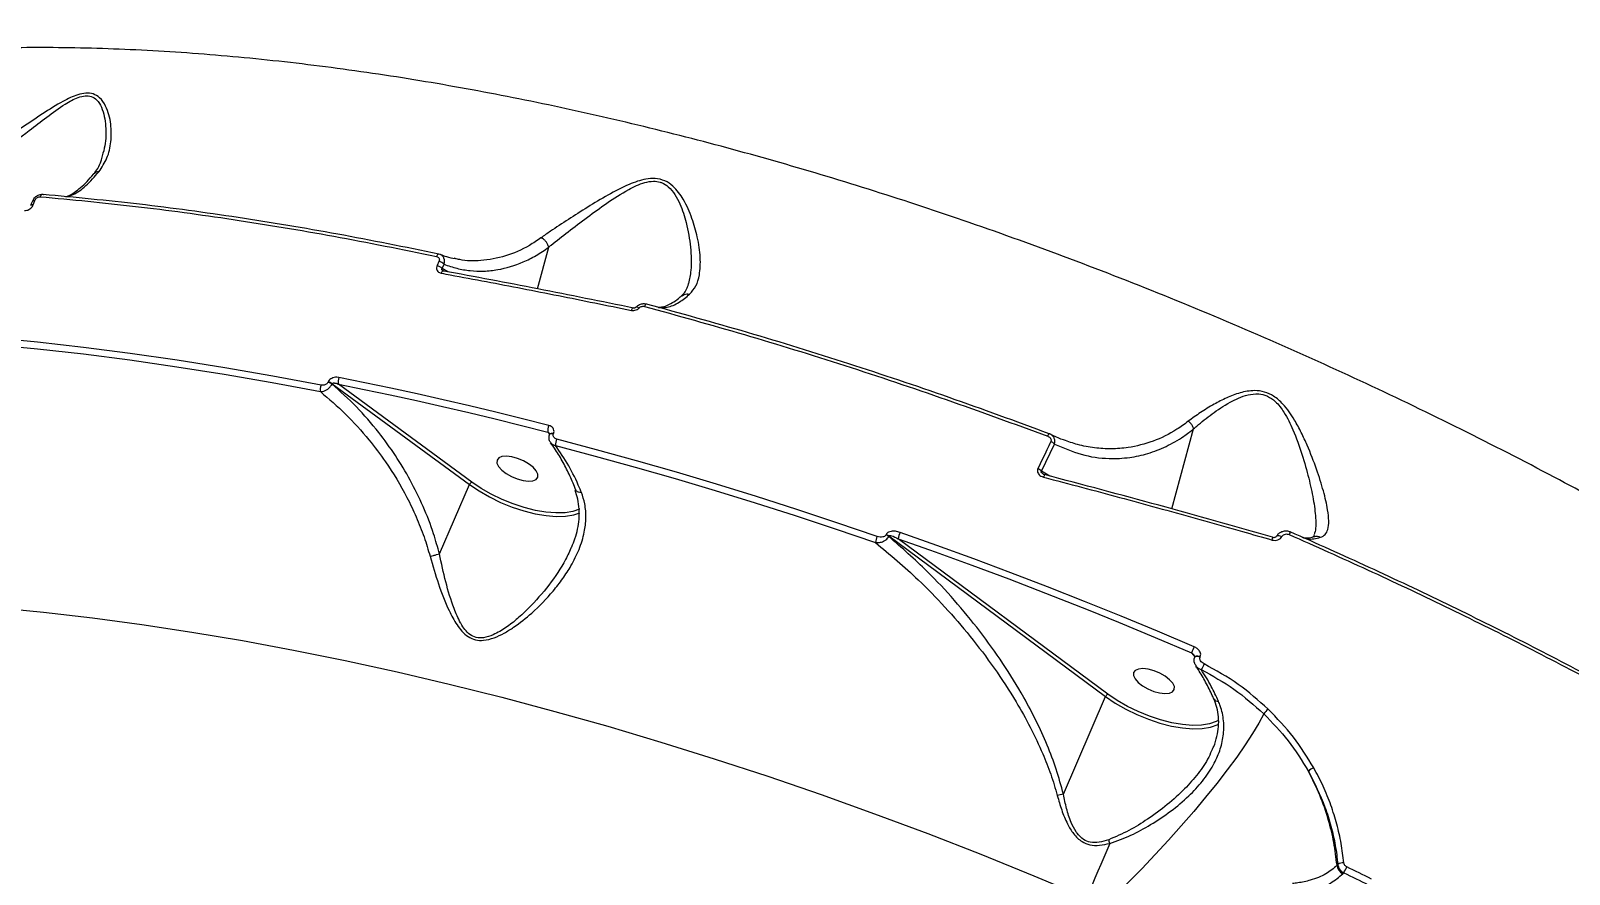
# Model space of a CAD drawing. Header units: millimetres. Extents: x -5517 to 6387, y -5295 to 6147.
# Drawn here: x 3350.7 to 3664.3, y 2814.2 to 2986.2 of the extents above; entities that cross this region are included whole.
import ezdxf

# ---------------------------------------------------------------- set-up
doc = ezdxf.new("R2010")
doc.units = ezdxf.units.MM
for name, color, linetype in [('DIKOM_ОБЪЕКТ', 7, 'Continuous'), ('DIKOM_РАЗМЕР_ЗОНА', 7, 'Continuous'), ('DIKOM_РАЗМЕР_ОБЪЕКТА', 7, 'Continuous')]:
    doc.layers.add(name, color=color, linetype=linetype)
doc.styles.add('style1', font='arial.ttf', dxfattribs={"width": 0.8})
doc.dimstyles.new('1-50', dxfattribs={"dimtxt": 300, "dimasz": 200, "dimexe": 100, "dimexo": 0, "dimgap": 100, "dimtad": 1, "dimtxsty": 'style1', "dimcen": 200, "dimclrd": 7, "dimclre": 7, "dimclrt": 7, "dimadec": 1, "dimazin": 2, "dimtfac": 1, "dimtmove": 0, "dimatfit": 2, "dimfxl": 0, "dimlwd": 25, "dimlwe": 18, "dimarcsym": 0})

# ---------------------------------------------------------------- blocks, each defined once
blk = doc.blocks.new('*D2')
at = {"layer": 'Defpoints', "color": 0, "transparency": 16777216}
for p in [(4491.49, 3838.97), (-2445.56, 374.31), (4491.49, -4687.8)]:
    blk.add_point(p, dxfattribs=at)
at = {"layer": 'DIKOM_РАЗМЕР_ОБЪЕКТА', "color": 7, "lineweight": 18, "transparency": 16777216}
for p, q in [((4491.49, 3838.97), (4491.49, -4787.8)), ((-2445.56, 374.31), (-2445.56, -4787.8))]:
    blk.add_line(p, q, dxfattribs=at)
at = {"layer": 'DIKOM_РАЗМЕР_ОБЪЕКТА', "color": 7, "lineweight": 25, "transparency": 16777216}
blk.add_line((-2245.56, -4687.8), (4291.49, -4687.8), dxfattribs=at)
at = {"layer": 'DIKOM_РАЗМЕР_ОБЪЕКТА', "color": 7, "transparency": 16777216}
for points in [[(-2245.56, -4654.47), (-2245.56, -4721.14), (-2445.56, -4687.8)], [(4291.49, -4654.47), (4291.49, -4721.14), (4491.49, -4687.8)]]:
    blk.add_solid(points, dxfattribs=at)
at = {"layer": 'DIKOM_РАЗМЕР_ОБЪЕКТА', "color": 7, "transparency": 16777216, "insert": (1022.97, -4434.63), "char_height": 300, "attachment_point": 5, "style": 'style1'}
blk.add_mtext('6900', dxfattribs=at)
blk = doc.blocks.new('*D3')
at = {"layer": 'Defpoints', "color": 0, "transparency": 16777216}
for p in [(6386.85, 4728.17), (-4131.44, -152.69), (6386.85, -5195.35)]:
    blk.add_point(p, dxfattribs=at)
at = {"layer": 'DIKOM_РАЗМЕР_ЗОНА', "color": 7, "lineweight": 18, "transparency": 16777216}
for p, q in [((6386.85, 4728.17), (6386.85, -5295.35)), ((-4131.44, -152.69), (-4131.44, -5295.35))]:
    blk.add_line(p, q, dxfattribs=at)
at = {"layer": 'DIKOM_РАЗМЕР_ЗОНА', "color": 7, "lineweight": 25, "transparency": 16777216}
blk.add_line((-3931.44, -5195.35), (6186.85, -5195.35), dxfattribs=at)
at = {"layer": 'DIKOM_РАЗМЕР_ЗОНА', "color": 7, "transparency": 16777216}
for points in [[(-3931.44, -5162.02), (-3931.44, -5228.69), (-4131.44, -5195.35)], [(6186.85, -5162.02), (6186.85, -5228.69), (6386.85, -5195.35)]]:
    blk.add_solid(points, dxfattribs=at)
at = {"layer": 'DIKOM_РАЗМЕР_ЗОНА', "color": 7, "transparency": 16777216, "insert": (1127.71, -4942.18), "char_height": 300, "attachment_point": 5, "style": 'style1'}
blk.add_mtext('10500', dxfattribs=at)

msp = doc.modelspace()

# ---------------------------------------------------------------- linework, layer by layer
at = {"layer": 'DIKOM_ОБЪЕКТ', "color": 7, "linetype": 'Continuous', "lineweight": 15}
for p, q in [((3363.476, 2956.943), (3363.501, 2956.972)), ((3351.206, 2950.717), (3351.522, 2951.581)), ((3453.965, 2933.588), (3456.275, 2942.057)), ((3433.902, 2939.163), (3433.518, 2938.31)), ((3434.126, 2940.587), (3433.88, 2940.662)), ((3434.555, 2937.734), (3434.94, 2938.589)), ((3437.199, 2939.778), (3436.997, 2939.831)), ((3435.727, 2937.037), (3434.555, 2937.734)), ((3411.308, 2914.598), (3411.271, 2914.513)), ((3412.103, 2914.148), (3412.14, 2914.234)), ((3412.14, 2914.234), (3440.133, 2893.686)), ((3440.602, 2894.184), (3413.409, 2914.144)), ((3456.106, 2904.372), (3456.488, 2903.911)), ((3456.48, 2903.946), (3456.492, 2903.973)), ((3457.254, 2904.059), (3457.266, 2904.086)), ((3583.271, 2888.708), (3587.72, 2905.014)), ((3556.725, 2896.409), (3559.334, 2901.933)), ((3558.415, 2895.405), (3556.725, 2896.409)), ((3434, 2879.524), (3440.133, 2893.686)), ((3461.62, 2887.569), (3462.586, 2887.9)), ((3525.042, 2883.49), (3524.998, 2883.389)), ((3525.567, 2883.094), (3525.61, 2883.194)), ((3525.61, 2883.194), (3569.789, 2850.445)), ((3570.261, 2850.941), (3527.499, 2882.639)), ((3527.499, 2882.639), (3533.88, 2880.377)), ((3587.289, 2859.378), (3587.977, 2858.544)), ((3587.962, 2858.51), (3587.996, 2858.588)), ((3589.05, 2858.516), (3589.083, 2858.594)), ((3561.171, 2830.544), (3569.789, 2850.445)), ((3591.881, 2849.931), (3591.87, 2849.956)), ((3617.118, 2816.239), (3616.946, 2816.054)), ((3618.125, 2814.339), (3618.312, 2814.54))]:
    msp.add_line(p, q, dxfattribs=at)
at = {"layer": 'DIKOM_ОБЪЕКТ', "color": 7, "linetype": 'Continuous', "lineweight": 15, "flags": 128}
for points in [[(3353.253, 2952.816), (3353.171, 2952.835), (3353.087, 2952.832), (3353.002, 2952.805), (3352.92, 2952.755), (3352.841, 2952.684), (3352.768, 2952.593), (3352.702, 2952.484), (3352.646, 2952.361)], [(3433.88, 2940.662), (3433.824, 2940.678), (3433.764, 2940.671), (3433.7, 2940.64), (3433.636, 2940.588), (3433.571, 2940.515), (3433.507, 2940.423), (3433.447, 2940.313), (3433.391, 2940.189)], [(3434.786, 2937.242), (3434.748, 2937.244), (3434.684, 2937.224), (3434.618, 2937.178), (3434.551, 2937.105), (3434.486, 2937.01), (3434.425, 2936.893), (3434.368, 2936.758)], [(3434.862, 2937.201), (3434.808, 2937.236), (3434.786, 2937.242)], [(3473.468, 2929.681), (3473.437, 2929.681), (3473.387, 2929.658), (3473.334, 2929.608), (3473.279, 2929.533), (3473.223, 2929.433), (3473.168, 2929.314), (3473.117, 2929.177)], [(3474.1, 2929.886), (3474.141, 2929.908), (3474.21, 2929.908), (3474.302, 2929.882), (3474.412, 2929.831), (3474.537, 2929.756), (3474.672, 2929.661)], [(3476.221, 2930.476), (3476.179, 2930.489), (3476.131, 2930.479), (3476.079, 2930.447), (3476.023, 2930.393), (3475.965, 2930.318), (3475.907, 2930.224), (3475.85, 2930.114), (3475.794, 2929.99)], [(3409.865, 2913.932), (3400.007, 2915.787), (3390.23, 2917.485), (3380.539, 2919.025), (3370.944, 2920.407), (3361.449, 2921.629), (3352.061, 2922.69), (3342.788, 2923.591), (3333.634, 2924.329)], [(3333.683, 2922.986), (3342.817, 2922.249), (3352.07, 2921.35), (3361.437, 2920.291), (3370.911, 2919.072), (3380.485, 2917.693), (3390.154, 2916.156), (3399.91, 2914.462), (3409.746, 2912.612)], [(3413.409, 2914.144), (3418.686, 2913.074), (3423.982, 2911.959), (3429.296, 2910.802), (3434.627, 2909.601), (3439.975, 2908.357), (3445.338, 2907.071), (3450.715, 2905.743), (3456.106, 2904.372)], [(3456.315, 2905.709), (3450.912, 2907.083), (3445.522, 2908.415), (3440.146, 2909.704), (3434.786, 2910.951), (3429.442, 2912.155), (3424.115, 2913.315), (3418.806, 2914.432), (3413.517, 2915.505)], [(3456.481, 2903.946), (3456.483, 2903.952), (3456.555, 2904.035), (3456.677, 2904.089), (3456.84, 2904.112), (3457.036, 2904.102), (3457.254, 2904.059)], [(3456.491, 2903.97), (3456.495, 2903.979), (3456.567, 2904.062), (3456.688, 2904.116), (3456.852, 2904.139), (3457.048, 2904.129), (3457.266, 2904.086)], [(3457.681, 2901.65), (3465.774, 2899.492), (3473.89, 2897.243), (3482.025, 2894.901), (3490.175, 2892.47), (3498.336, 2889.948), (3506.506, 2887.339), (3514.681, 2884.643), (3522.857, 2881.86)], [(3523.226, 2883.113), (3515.032, 2885.901), (3506.839, 2888.604), (3498.652, 2891.219), (3490.472, 2893.746), (3482.304, 2896.183), (3474.151, 2898.529), (3466.017, 2900.784), (3457.906, 2902.946)], [(3446.694, 2896.623), (3447.592, 2895.924), (3448.677, 2895.304), (3449.859, 2894.814), (3451.045, 2894.495), (3452.136, 2894.371), (3453.046, 2894.453), (3453.7, 2894.734), (3454.045, 2895.191), (3454.053, 2895.788), (3453.724, 2896.475), (3453.085, 2897.198), (3452.186, 2897.898), (3451.101, 2898.518), (3449.919, 2899.007), (3448.733, 2899.327), (3447.642, 2899.451), (3446.732, 2899.369), (3446.078, 2899.088), (3445.733, 2898.631), (3445.725, 2898.034), (3446.054, 2897.346), (3446.694, 2896.623)], [(3557.34, 2895.693), (3557.338, 2895.716), (3557.336, 2895.718)], [(3440.133, 2893.686), (3442.086, 2892.365), (3444.217, 2891.14), (3446.477, 2890.04), (3448.812, 2889.092), (3451.168, 2888.316), (3453.49, 2887.732), (3455.723, 2887.353), (3457.816, 2887.188), (3459.72, 2887.241), (3461.389, 2887.51), (3461.62, 2887.569)], [(3462.595, 2888.672), (3462.567, 2888.659), (3461.213, 2888.194), (3459.594, 2887.934), (3457.748, 2887.883), (3455.718, 2888.043), (3453.552, 2888.411), (3451.301, 2888.977), (3449.016, 2889.729), (3446.752, 2890.649), (3444.561, 2891.715), (3442.495, 2892.903), (3440.602, 2894.184)], [(3587.812, 2860.608), (3580.381, 2863.754), (3572.928, 2866.836), (3565.454, 2869.853), (3557.963, 2872.804), (3550.457, 2875.688), (3542.939, 2878.503), (3535.413, 2881.249), (3527.88, 2883.924)], [(3603.822, 2882.926), (3603.838, 2882.945), (3603.841, 2882.945)], [(3604.642, 2883.157), (3604.665, 2883.19), (3604.756, 2883.25), (3604.891, 2883.277), (3605.064, 2883.27), (3605.263, 2883.229), (3605.477, 2883.156), (3605.694, 2883.056)], [(3607.429, 2884.034), (3607.432, 2884.035), (3607.425, 2884.015), (3607.408, 2883.972), (3607.382, 2883.91), (3607.347, 2883.828), (3607.305, 2883.729), (3607.256, 2883.615), (3607.202, 2883.49)], [(3533.88, 2880.377), (3535.015, 2879.97), (3542.523, 2877.23), (3550.023, 2874.422), (3557.511, 2871.545), (3564.984, 2868.601), (3566.221, 2868.107)], [(3343.508, 2868.614), (3353.318, 2867.658), (3363.267, 2866.503), (3373.345, 2865.151), (3383.544, 2863.604), (3393.854, 2861.862), (3404.265, 2859.928), (3414.768, 2857.803), (3425.353, 2855.489), (3436.01, 2852.988), (3446.729, 2850.302), (3457.5, 2847.435), (3468.314, 2844.389), (3479.159, 2841.166), (3490.027, 2837.769), (3500.907, 2834.203), (3511.788, 2830.469), (3522.661, 2826.572), (3533.516, 2822.515), (3544.342, 2818.302), (3555.129, 2813.936), (3565.868, 2809.423)], [(3566.221, 2868.107), (3572.44, 2865.591), (3579.876, 2862.516), (3587.289, 2859.378)], [(3587.962, 2858.51), (3587.997, 2858.564), (3588.118, 2858.641), (3588.3, 2858.676), (3588.529, 2858.666), (3588.785, 2858.611), (3589.05, 2858.516)], [(3587.998, 2858.593), (3588.031, 2858.642), (3588.152, 2858.719), (3588.334, 2858.754), (3588.562, 2858.743), (3588.819, 2858.688), (3589.083, 2858.594)], [(3576.43, 2853.322), (3577.329, 2852.622), (3578.414, 2852.003), (3579.596, 2851.513), (3580.782, 2851.194), (3581.873, 2851.07), (3582.783, 2851.151), (3583.437, 2851.432), (3583.782, 2851.89), (3583.79, 2852.486), (3583.461, 2853.174), (3582.821, 2853.897), (3581.923, 2854.597), (3580.838, 2855.216), (3579.656, 2855.706), (3578.47, 2856.026), (3577.379, 2856.15), (3576.469, 2856.068), (3575.815, 2855.787), (3575.47, 2855.329), (3575.462, 2854.733), (3575.791, 2854.045), (3576.43, 2853.322)], [(3569.789, 2850.445), (3571.743, 2849.113), (3573.879, 2847.878), (3576.146, 2846.769), (3578.491, 2845.812), (3580.859, 2845.029), (3583.193, 2844.438), (3585.439, 2844.055), (3587.543, 2843.887), (3589.456, 2843.94), (3591.133, 2844.21), (3591.349, 2844.266)], [(3592.731, 2845.579), (3592.317, 2845.364), (3590.958, 2844.895), (3589.332, 2844.633), (3587.477, 2844.582), (3585.436, 2844.745), (3583.258, 2845.116), (3580.995, 2845.689), (3578.699, 2846.448), (3576.425, 2847.377), (3574.226, 2848.452), (3572.155, 2849.65), (3570.261, 2850.941)], [(3602.044, 2846.921), (3601.016, 2845.021), (3599.74, 2842.907), (3598.229, 2840.6), (3596.498, 2838.124), (3594.564, 2835.502), (3592.446, 2832.76), (3590.165, 2829.925), (3587.744, 2827.026), (3585.206, 2824.092), (3582.577, 2821.15), (3579.882, 2818.23), (3577.148, 2815.361), (3574.402, 2812.571), (3571.672, 2809.888), (3568.983, 2807.338)], [(3591.349, 2844.266), (3592.534, 2844.693), (3592.824, 2844.839)], [(3570.657, 2820.529), (3570.038, 2819.089), (3569.423, 2817.66), (3568.813, 2816.243), (3568.209, 2814.841), (3567.611, 2813.455), (3567.021, 2812.089), (3566.44, 2810.744), (3565.868, 2809.423)], [(3618.312, 2814.54), (3618.94, 2814.234), (3619.569, 2813.927), (3620.197, 2813.62), (3620.824, 2813.312), (3621.452, 2813.004), (3622.079, 2812.695), (3622.706, 2812.386), (3623.332, 2812.077)], [(3623.967, 2813.255), (3623.339, 2813.565), (3622.711, 2813.875), (3622.083, 2814.184), (3621.454, 2814.493), (3620.825, 2814.802), (3620.195, 2815.11), (3619.565, 2815.417), (3618.935, 2815.724)]]:
    msp.add_lwpolyline(points, dxfattribs=at)
at = {"layer": 'DIKOM_ОБЪЕКТ', "color": 7, "linetype": 'Continuous', "lineweight": 15}
for centre, radius, start, end in [((3364.601, 2955.961), 1.494, 90.09984, 137.4075), ((3351.407, 2951.115), 0.48, 76.13037, 143.2845), ((3351.091, 2950.255), 0.477, 76.02898, 144.41444), ((3433.021, 2936.194), 2.173, 45.09503, 76.77899), ((3433.405, 2937.038), 2.183, 45.2931, 76.82699), ((3411.671, 2913.104), 1.987, 155.35274, 194.34142), ((3410.837, 2912.39), 2.167, 54.2392, 78.44782), ((3410.873, 2912.472), 2.171, 54.25996, 78.42706), ((3415.265, 2914.682), 1.932, 154.78263, 196.15133), ((3458.497, 2904.682), 2.412, 154.79129, 187.38726), ((3558.936, 2903.311), 0.965, 131.48409, 167.77389), ((3460.242, 2901.873), 2.57, 155.3211, 184.98109), ((3557.898, 2900.578), 1.974, 43.32486, 69.31208), ((3555.291, 2895.11), 1.935, 42.17373, 68.79659), ((3559.775, 2894.574), 2.693, 154.85987, 167.05467), ((3440.999, 2893.342), 0.932, 115.2646, 158.32405), ((3527.591, 2881.145), 4.788, 155.7394, 171.41422), ((3524.296, 2881.344), 2.162, 54.02316, 71.05296), ((3524.338, 2881.442), 2.165, 54.02494, 71.03225), ((3532.233, 2881.938), 4.785, 155.47939, 171.58281), ((3601.653, 2883.045), 2.191, 341.74293, 357.37262), ((3664.264, 2827.394), 83.355, 156.51784, 157.43658), ((3611.427, 2845.744), 24.369, 152.20925, 155.27067), ((3570.643, 2850.105), 0.919, 114.58904, 158.31889), ((3592.668, 2850.428), 0.931, 212.22594, 277.05631), ((3606.562, 2843.807), 5.487, 131.81707, 145.41952), ((3613.334, 2833.117), 3.039, 111.97021, 136.51819), ((3570.745, 2784.909), 46.629, 101.84864, 103.40337), ((3550.555, 2814.19), 21.078, 17.50214, 19.59753), ((3619.107, 2816.277), 2.172, 185.89318, 243.133), ((3618.171, 2814.75), 1.824, 85.04013, 125.25903), ((3611.94, 2818.65), 7.582, 327.17863, 337.30334)]:
    msp.add_arc(centre, radius, start, end, dxfattribs=at)
for points, knots in [([(3726.24, 2856.947), (3721.069, 2860.27), (3710.729, 2866.917), (3694.636, 2876.606), (3678.148, 2886.062), (3660.665, 2895.561), (3642.251, 2905.011), (3622.926, 2914.331), (3603.162, 2923.268), (3583.009, 2931.768), (3562.527, 2939.783), (3542.382, 2947.054), (3522.642, 2953.586), (3503.364, 2959.402), (3484.015, 2964.665), (3464.66, 2969.328), (3445.367, 2973.355), (3426.153, 2976.729), (3407.102, 2979.4), (3388.201, 2981.345), (3369.751, 2982.509), (3352.187, 2982.878), (3335.614, 2982.498), (3320.035, 2981.434), (3305.002, 2979.671), (3290.591, 2977.19), (3276.866, 2973.988), (3264.204, 2970.164), (3252.603, 2965.767), (3242.046, 2960.848), (3232.263, 2955.322), (3223.429, 2949.126), (3217.363, 2944.25), (3214.593, 2941.3), (3214.125, 2940.801)], [0, 0, 0, 0, 0.02906, 0.05812, 0.087469, 0.116818, 0.149263, 0.1817327, 0.2141772, 0.2475779, 0.2810064, 0.3144068, 0.3458307, 0.3772786, 0.4087021, 0.4410327, 0.4733896, 0.5057198, 0.5392197, 0.5727196, 0.6067006, 0.6406819, 0.6725975, 0.7045381, 0.7364542, 0.7693003, 0.8021729, 0.8350193, 0.8663579, 0.897719, 0.9290577, 0.9612416, 0.9934497, 1, 1, 1, 1]), ([(3364.599, 2957.455), (3365.198, 2958.361), (3366.415, 2960.198), (3367.146, 2963.531), (3367.15, 2966.546), (3366.69, 2969.025), (3366.012, 2970.896), (3364.989, 2972.455), (3363.547, 2973.373), (3361.958, 2973.559), (3360.34, 2973.211), (3358.766, 2972.578), (3356.339, 2971.332), (3353.042, 2969.226), (3348.403, 2966.091), (3344.182, 2963.282), (3340.443, 2960.936), (3337.35, 2959.085), (3334.012, 2957.215), (3331.941, 2956.179), (3330.89, 2955.653)], [0, 0, 0, 0, 0.0820676, 0.166474, 0.250836, 0.2942469, 0.3376033, 0.3839935, 0.4157882, 0.4428473, 0.4698369, 0.4939822, 0.5187283, 0.588615, 0.6603846, 0.7589139, 0.8097116, 0.8604914, 0.9291629, 1, 1, 1, 1]), ([(3332.838, 2953.579), (3333.85, 2954.182), (3335.909, 2955.406), (3339.984, 2958.085), (3344.831, 2961.55), (3349.672, 2965.279), (3353.965, 2968.607), (3357.256, 2971.015), (3359.941, 2972.524), (3361.796, 2973.017), (3363.178, 2972.869), (3364.348, 2972.028), (3365.192, 2970.562), (3365.739, 2968.723), (3366.062, 2966.046), (3366.028, 2963.279), (3365.47, 2961.383), (3365.273, 2960.714)], [0, 0, 0, 0, 0.0818391, 0.1664316, 0.2838953, 0.4047835, 0.4811701, 0.5588403, 0.6097791, 0.637082, 0.6641594, 0.6968855, 0.7407501, 0.7905786, 0.8404992, 0.9437662, 1, 1, 1, 1]), ([(3363.509, 2956.964), (3363.799, 2957.347), (3364.425, 2958.175), (3365.026, 2959.423), (3365.263, 2960.341), (3365.355, 2960.699)], [0, 0, 0, 0, 0.3445846, 0.7446381, 1, 1, 1, 1]), ([(3357.834, 2952.335), (3358.339, 2952.459), (3359.647, 2952.779), (3361.929, 2954.451), (3363.703, 2956.447), (3364.599, 2957.455)], [0, 0, 0, 0, 0.2374088, 0.6147992, 1, 1, 1, 1]), ([(3357.834, 2952.335), (3358.001, 2952.394), (3358.533, 2952.581), (3359.544, 2953.183), (3360.829, 2954.164), (3362.142, 2955.395), (3363.036, 2956.438), (3363.473, 2956.947)], [0, 0, 0, 0, 0.1063096, 0.3385892, 0.5639046, 0.7873503, 1, 1, 1, 1]), ([(3484.999, 2932.47), (3485.463, 2933.007), (3486.405, 2934.097), (3487.126, 2936.618), (3487.274, 2939.943), (3486.702, 2943.894), (3485.563, 2947.937), (3484.227, 2951.058), (3482.782, 2953.26), (3481.593, 2954.59), (3480.014, 2955.682), (3478.053, 2956.156), (3476.109, 2955.992), (3474.342, 2955.521), (3471.695, 2954.5), (3468.259, 2952.68), (3464.144, 2950.201), (3460.218, 2947.69), (3457.034, 2945.587), (3455.321, 2944.394), (3454.677, 2943.946)], [0, 0, 0, 0, 0.0631576, 0.1282529, 0.2159335, 0.3060553, 0.3825682, 0.460489, 0.4898724, 0.5197464, 0.5505532, 0.5816482, 0.6087205, 0.6339807, 0.6598623, 0.730792, 0.8036884, 0.8782877, 0.954275, 1, 1, 1, 1]), ([(3456.276, 2942.065), (3456.277, 2942.066), (3456.445, 2942.207), (3457.673, 2943.202), (3460.2, 2945.207), (3464.03, 2948.115), (3468.124, 2951.079), (3471.502, 2953.3), (3474.158, 2954.641), (3475.84, 2955.282), (3477.521, 2955.584), (3478.676, 2955.433), (3479.713, 2955.076), (3480.873, 2954.33), (3482.072, 2952.797), (3483.339, 2950.312), (3484.499, 2946.619), (3485.274, 2941.967), (3485.413, 2937.762), (3484.95, 2935.535), (3484.767, 2934.659)], [0, 0, 0, 0, 0.0000673, 0.0149597, 0.106633, 0.2002839, 0.2883503, 0.3781257, 0.4079051, 0.4382112, 0.4678553, 0.4922402, 0.4973391, 0.5265947, 0.5675315, 0.6103671, 0.6946997, 0.8082805, 0.9245219, 1, 1, 1, 1]), ([(3350.704, 2950.536), (3350.778, 2950.737), (3350.884, 2951.025), (3350.989, 2951.314), (3351.021, 2951.401)], [0, 0, 0, 0, 0.7000334, 1, 1, 1, 1]), ([(3351.04, 2951.394), (3351.119, 2951.583), (3351.297, 2952.011), (3351.861, 2952.528), (3352.561, 2952.831), (3353.092, 2952.867), (3353.342, 2952.809), (3353.374, 2952.801)], [0, 0, 0, 0, 0.2072254, 0.4695444, 0.7321003, 0.9648861, 1, 1, 1, 1]), ([(3351.522, 2951.581), (3351.556, 2951.659), (3351.629, 2951.824), (3351.822, 2952.054), (3352.076, 2952.241), (3352.367, 2952.358), (3352.553, 2952.36), (3352.646, 2952.361)], [0, 0, 0, 0, 0.1798465, 0.3801068, 0.5811855, 0.7907019, 1, 1, 1, 1]), ([(3352.646, 2952.361), (3359.082, 2951.752), (3371.953, 2950.535), (3391.961, 2947.799), (3412.411, 2944.448), (3426.398, 2941.609), (3433.391, 2940.189)], [0, 0, 0, 0, 0.2484766, 0.4969538, 0.7484763, 1, 1, 1, 1]), ([(3433.88, 2940.662), (3426.981, 2942.063), (3413.183, 2944.866), (3392.839, 2948.212), (3372.771, 2950.968), (3359.759, 2952.2), (3353.253, 2952.816)], [0, 0, 0, 0, 0.2484754, 0.4969498, 0.7484747, 1, 1, 1, 1]), ([(3349.441, 2949.56), (3349.586, 2949.557), (3349.876, 2949.551), (3350.337, 2949.723), (3350.741, 2950.006), (3351.044, 2950.354), (3351.155, 2950.602), (3351.206, 2950.717)], [0, 0, 0, 0, 0.2131401, 0.4264874, 0.6305857, 0.8289368, 1, 1, 1, 1]), ([(3434.94, 2938.589), (3435.813, 2938.287), (3437.559, 2937.682), (3440.276, 2937.228), (3443.052, 2937.126), (3446.673, 2937.5), (3450.251, 2938.591), (3453.714, 2940.314), (3455.421, 2941.476), (3456.275, 2942.057)], [0, 0, 0, 0, 0.1264487, 0.2528991, 0.3828693, 0.5128349, 0.753109, 0.8765557, 1, 1, 1, 1]), ([(3454.677, 2943.946), (3453.896, 2943.423), (3451.549, 2941.853), (3447.441, 2940.063), (3442.67, 2939.226), (3439.213, 2939.204), (3437.511, 2939.689), (3437.199, 2939.778)], [0, 0, 0, 0, 0.1386011, 0.4164281, 0.7011082, 0.9452346, 1, 1, 1, 1]), ([(3456.276, 2942.065), (3456.214, 2942.271), (3456.091, 2942.682), (3455.699, 2943.251), (3455.247, 2943.665), (3454.89, 2943.867), (3454.714, 2943.932), (3454.677, 2943.946)], [0, 0, 0, 0, 0.252527, 0.5050338, 0.7575467, 0.9486721, 1, 1, 1, 1]), ([(3456.275, 2942.057), (3456.276, 2942.058), (3456.276, 2942.06), (3456.276, 2942.063), (3456.276, 2942.065), (3456.276, 2942.065)], [0, 0, 0, 0, 0.4462123, 0.8151705, 1, 1, 1, 1]), ([(3433.391, 2940.189), (3433.459, 2940.17), (3433.616, 2940.126), (3433.819, 2939.978), (3433.963, 2939.745), (3434.003, 2939.457), (3433.936, 2939.261), (3433.902, 2939.163)], [0, 0, 0, 0, 0.1487566, 0.3486938, 0.557311, 0.7790195, 1, 1, 1, 1]), ([(3433.518, 2938.31), (3433.47, 2938.169), (3433.373, 2937.886), (3433.431, 2937.466), (3433.639, 2937.117), (3433.963, 2936.866), (3434.236, 2936.793), (3434.368, 2936.758)], [0, 0, 0, 0, 0.2064411, 0.4133579, 0.6142089, 0.8134801, 1, 1, 1, 1]), ([(3434.94, 2938.589), (3434.987, 2938.799), (3435.082, 2939.217), (3434.961, 2939.814), (3434.653, 2940.284), (3434.339, 2940.525), (3434.143, 2940.583), (3434.126, 2940.587)], [0, 0, 0, 0, 0.2469236, 0.4939825, 0.7371818, 0.9779635, 1, 1, 1, 1]), ([(3434.138, 2940.622), (3434.566, 2940.448), (3435.563, 2940.043), (3436.588, 2939.841), (3437.172, 2939.725)], [0, 0, 0, 0, 0.4291797, 1, 1, 1, 1]), ([(3434.368, 2936.758), (3434.98, 2936.646), (3438.039, 2936.086), (3445.966, 2934.605), (3458.238, 2932.233), (3468.155, 2930.196), (3473.117, 2929.177)], [0, 0, 0, 0, 0.0480624, 0.2403247, 0.6198809, 1, 1, 1, 1]), ([(3434.67, 2937.285), (3434.631, 2937.309), (3434.559, 2937.354), (3434.506, 2937.43), (3434.477, 2937.502), (3434.472, 2937.559), (3434.489, 2937.647), (3434.526, 2937.695), (3434.555, 2937.734)], [0, 0, 0, 0, 0.2134816, 0.3914004, 0.4588514, 0.6424449, 0.7166906, 1, 1, 1, 1]), ([(3434.675, 2937.28), (3434.68, 2937.276), (3434.694, 2937.265), (3434.751, 2937.252), (3434.787, 2937.243)], [0, 0, 0, 0, 0.3665062, 1, 1, 1, 1]), ([(3473.521, 2929.644), (3467.018, 2930.976), (3453.997, 2933.643), (3441.246, 2936.014), (3434.862, 2937.201)], [0, 0, 0, 0, 0.4993574, 1, 1, 1, 1]), ([(3478.552, 2929.817), (3478.805, 2929.824), (3479.339, 2929.838), (3480.325, 2930.136), (3481.472, 2930.716), (3482.524, 2931.419), (3483.192, 2932.031), (3483.42, 2932.239)], [0, 0, 0, 0, 0.1993364, 0.4207386, 0.6559578, 0.8827612, 1, 1, 1, 1]), ([(3478.676, 2929.782), (3479.252, 2929.757), (3480.583, 2929.7), (3482.72, 2930.627), (3484.28, 2931.889), (3484.999, 2932.47)], [0, 0, 0, 0, 0.2916427, 0.6736992, 1, 1, 1, 1]), ([(3483.381, 2932.194), (3483.509, 2932.306), (3483.914, 2932.659), (3484.351, 2933.449), (3484.685, 2934.173), (3484.773, 2934.639), (3484.776, 2934.657)], [0, 0, 0, 0, 0.192003, 0.6066544, 0.9842726, 1, 1, 1, 1]), ([(3483.47, 2932.166), (3483.592, 2932.259), (3483.87, 2932.471), (3484.379, 2932.559), (3484.775, 2932.527), (3484.959, 2932.48), (3484.999, 2932.47)], [0, 0, 0, 0, 0.291161, 0.6667193, 0.9272616, 1, 1, 1, 1]), ([(3473.117, 2929.177), (3473.28, 2929.158), (3473.606, 2929.12), (3474.105, 2929.254), (3474.459, 2929.457), (3474.625, 2929.616), (3474.672, 2929.661)], [0, 0, 0, 0, 0.2927324, 0.5849605, 0.8819191, 1, 1, 1, 1]), ([(3473.47, 2929.683), (3473.482, 2929.68), (3473.534, 2929.666), (3473.664, 2929.668), (3473.829, 2929.707), (3473.987, 2929.784), (3474.061, 2929.851), (3474.1, 2929.886)], [0, 0, 0, 0, 0.0705953, 0.3021406, 0.5273515, 0.7562677, 1, 1, 1, 1]), ([(3474.116, 2929.871), (3474.268, 2930.015), (3474.618, 2930.346), (3475.331, 2930.564), (3475.927, 2930.575), (3476.216, 2930.472), (3476.28, 2930.449)], [0, 0, 0, 0, 0.2649901, 0.6082367, 0.912598, 1, 1, 1, 1]), ([(3474.672, 2929.661), (3474.727, 2929.711), (3474.863, 2929.836), (3475.137, 2929.972), (3475.473, 2930.044), (3475.687, 2930.008), (3475.794, 2929.99)], [0, 0, 0, 0, 0.1836286, 0.4626598, 0.7309981, 1, 1, 1, 1]), ([(3475.794, 2929.99), (3482.572, 2928.115), (3496.128, 2924.366), (3516.667, 2917.989), (3537.312, 2911.11), (3551.099, 2906.047), (3557.993, 2903.516)], [0, 0, 0, 0, 0.2486157, 0.4972326, 0.7486165, 1, 1, 1, 1]), ([(3558.297, 2904.034), (3551.489, 2906.535), (3537.875, 2911.537), (3517.337, 2918.391), (3496.751, 2924.794), (3483.064, 2928.582), (3476.221, 2930.476)], [0, 0, 0, 0, 0.2486155, 0.4972312, 0.7486151, 1, 1, 1, 1]), ([(3409.746, 2912.612), (3409.779, 2912.612), (3410.004, 2912.616), (3410.429, 2912.702), (3410.986, 2912.957), (3411.456, 2913.295), (3411.85, 2913.698), (3412.018, 2913.997), (3412.103, 2914.148)], [0, 0, 0, 0, 0.0391347, 0.2683156, 0.4663707, 0.6436441, 0.8199505, 1, 1, 1, 1]), ([(3411.271, 2914.513), (3411.229, 2914.437), (3411.144, 2914.285), (3410.918, 2914.103), (3410.639, 2913.97), (3410.298, 2913.896), (3410.032, 2913.902), (3409.887, 2913.928), (3409.865, 2913.932)], [0, 0, 0, 0, 0.1673361, 0.3344694, 0.5091709, 0.7130849, 0.9577726, 1, 1, 1, 1]), ([(3413.517, 2915.505), (3413.486, 2915.511), (3413.257, 2915.553), (3412.837, 2915.562), (3412.294, 2915.443), (3411.856, 2915.231), (3411.506, 2914.95), (3411.374, 2914.716), (3411.308, 2914.598)], [0, 0, 0, 0, 0.0392365, 0.2872294, 0.4952171, 0.6709864, 0.8353067, 1, 1, 1, 1]), ([(3433.998, 2879.522), (3433.622, 2880.897), (3432.718, 2884.197), (3430.744, 2889.254), (3428.122, 2894.599), (3425.075, 2899.647), (3421.421, 2904.684), (3417.142, 2909.643), (3413.783, 2912.646), (3412.103, 2914.148)], [0, 0, 0, 0, 0.0999778, 0.239904, 0.3803206, 0.5203824, 0.6601442, 0.8300685, 1, 1, 1, 1]), ([(3412.14, 2914.234), (3412.152, 2914.254), (3412.176, 2914.294), (3412.264, 2914.352), (3412.423, 2914.388), (3412.669, 2914.379), (3412.988, 2914.312), (3413.242, 2914.22), (3413.389, 2914.154), (3413.409, 2914.144)], [0, 0, 0, 0, 0.0552713, 0.1097693, 0.2436439, 0.4175563, 0.6518098, 0.9519065, 1, 1, 1, 1]), ([(3409.746, 2912.612), (3411.477, 2911.133), (3414.962, 2908.154), (3419.354, 2903.26), (3423.609, 2897.618), (3426.818, 2892.309), (3429.3, 2887.099), (3430.899, 2883.095), (3431.702, 2880.371), (3432.09, 2879.054)], [0, 0, 0, 0, 0.1738735, 0.3501401, 0.4880604, 0.6922755, 0.7971161, 0.901939, 1, 1, 1, 1]), ([(3613.604, 2882.924), (3613.937, 2883.09), (3614.616, 2883.426), (3615.153, 2884.557), (3615.329, 2886.231), (3615.058, 2888.811), (3614.243, 2892.323), (3612.826, 2896.788), (3611.251, 2900.864), (3609.701, 2904.261), (3608.477, 2906.546), (3607.221, 2908.505), (3605.879, 2910.202), (3604.226, 2911.689), (3602.186, 2912.648), (3599.776, 2912.939), (3597.122, 2912.437), (3594.403, 2911.378), (3591.71, 2909.986), (3589.061, 2908.358), (3587.45, 2907.172), (3586.639, 2906.575)], [0, 0, 0, 0, 0.0474438, 0.0964687, 0.1556867, 0.2165966, 0.3039684, 0.3937345, 0.4858684, 0.5329621, 0.5800241, 0.6111517, 0.6426543, 0.6798132, 0.7100514, 0.7403119, 0.7862722, 0.8336557, 0.882083, 0.9406755, 1, 1, 1, 1]), ([(3587.72, 2905.024), (3587.721, 2905.025), (3587.931, 2905.214), (3589.086, 2906.237), (3591.419, 2908.114), (3594.343, 2910.07), (3596.877, 2911.335), (3598.802, 2912.022), (3600.795, 2912.278), (3602.171, 2911.957), (3603.318, 2911.444), (3604.696, 2910.45), (3606.464, 2908.074), (3608.254, 2904.377), (3609.876, 2899.787), (3611.21, 2895.016), (3612.172, 2890.618), (3612.614, 2887.226), (3612.671, 2884.822), (3612.418, 2883.867), (3612.309, 2883.46)], [0, 0, 0, 0, 0.0000762, 0.0191408, 0.1035443, 0.1895446, 0.2257393, 0.2625424, 0.300781, 0.3292754, 0.3326031, 0.3645457, 0.4142185, 0.4870167, 0.5886228, 0.6920112, 0.7882959, 0.8866117, 0.9516558, 1, 1, 1, 1]), ([(3456.106, 2904.372), (3456.184, 2904.328), (3456.319, 2904.252), (3456.42, 2904.136), (3456.463, 2904.087)], [0, 0, 0, 0, 0.5834064, 1, 1, 1, 1]), ([(3457.266, 2904.086), (3457.289, 2904.15), (3457.366, 2904.356), (3457.371, 2904.736), (3457.187, 2905.168), (3456.825, 2905.527), (3456.485, 2905.649), (3456.315, 2905.709)], [0, 0, 0, 0, 0.0931669, 0.3039045, 0.530234, 0.7651664, 1, 1, 1, 1]), ([(3456.677, 2902.263), (3456.62, 2902.333), (3456.423, 2902.569), (3456.315, 2903.11), (3456.325, 2903.636), (3456.473, 2903.887), (3456.502, 2903.936)], [0, 0, 0, 0, 0.151787, 0.5159565, 0.9048781, 1, 1, 1, 1]), ([(3456.488, 2903.969), (3456.494, 2903.981), (3456.509, 2904.019), (3456.507, 2904.024), (3456.48, 2904.066), (3456.465, 2904.089)], [0, 0, 0, 0, 0.1852167, 0.5428812, 1, 1, 1, 1]), ([(3457.906, 2902.946), (3457.79, 2902.988), (3457.559, 2903.072), (3457.311, 2903.318), (3457.183, 2903.614), (3457.186, 2903.875), (3457.238, 2904.017), (3457.254, 2904.059)], [0, 0, 0, 0, 0.2336737, 0.4672865, 0.6955301, 0.9086824, 1, 1, 1, 1]), ([(3561.22, 2902.775), (3561.043, 2902.832), (3560.048, 2903.151), (3559.087, 2903.636), (3558.297, 2904.034)], [0, 0, 0, 0, 0.1782734, 1, 1, 1, 1]), ([(3559.334, 2901.933), (3559.382, 2902.128), (3559.477, 2902.52), (3559.355, 2903.098), (3559.047, 2903.588), (3558.66, 2903.889), (3558.385, 2903.999), (3558.297, 2904.034)], [0, 0, 0, 0, 0.2221216, 0.4443991, 0.6650719, 0.8922033, 1, 1, 1, 1]), ([(3559.334, 2901.933), (3561.148, 2901.149), (3564.774, 2899.582), (3569.966, 2898.86), (3574.528, 2899.077), (3578.415, 2899.925), (3582.107, 2901.355), (3585.22, 2903.104), (3587.052, 2904.504), (3587.72, 2905.014)], [0, 0, 0, 0, 0.1992547, 0.3984558, 0.5429347, 0.6708096, 0.7989878, 0.9267435, 1, 1, 1, 1]), ([(3586.639, 2906.575), (3585.863, 2906.009), (3583.531, 2904.309), (3579.425, 2902.336), (3574.931, 2901.18), (3570.944, 2900.874), (3567.499, 2901.089), (3564.242, 2901.69), (3562.169, 2902.435), (3561.22, 2902.775)], [0, 0, 0, 0, 0.095591, 0.2871753, 0.4829888, 0.6156986, 0.748426, 0.8849018, 1, 1, 1, 1]), ([(3587.72, 2905.024), (3587.653, 2905.225), (3587.519, 2905.628), (3587.148, 2906.137), (3586.835, 2906.433), (3586.673, 2906.551), (3586.639, 2906.575)], [0, 0, 0, 0, 0.3413903, 0.6827557, 0.9340992, 1, 1, 1, 1]), ([(3587.72, 2905.014), (3587.72, 2905.016), (3587.721, 2905.018), (3587.721, 2905.022), (3587.721, 2905.023), (3587.72, 2905.024)], [0, 0, 0, 0, 0.4310528, 0.7885422, 1, 1, 1, 1]), ([(3461.827, 2892.517), (3461.428, 2893.502), (3460.621, 2895.491), (3459.224, 2898.224), (3457.905, 2900.485), (3457.008, 2901.714), (3456.662, 2902.188)], [0, 0, 0, 0, 0.2715457, 0.5481055, 0.825756, 1, 1, 1, 1]), ([(3456.689, 2902.212), (3456.809, 2902.078), (3457.057, 2901.8), (3457.468, 2901.701), (3457.681, 2901.65)], [0, 0, 0, 0, 0.4818059, 1, 1, 1, 1]), ([(3462.934, 2892.074), (3462.809, 2892.379), (3462.023, 2894.289), (3460.381, 2897.684), (3458.593, 2900.311), (3457.681, 2901.65)], [0, 0, 0, 0, 0.0849867, 0.5334677, 1, 1, 1, 1]), ([(3558.596, 2902.425), (3558.338, 2901.872), (3557.477, 2900.025), (3556.603, 2898.196), (3555.991, 2896.914)], [0, 0, 0, 0, 0.2996345, 1, 1, 1, 1]), ([(3557.993, 2903.516), (3558.009, 2903.509), (3558.127, 2903.464), (3558.321, 2903.354), (3558.525, 2903.153), (3558.646, 2902.92), (3558.68, 2902.665), (3558.624, 2902.505), (3558.596, 2902.425)], [0, 0, 0, 0, 0.0354227, 0.2573518, 0.4482288, 0.6281466, 0.8143798, 1, 1, 1, 1]), ([(3555.991, 2896.914), (3555.948, 2896.795), (3555.861, 2896.557), (3555.91, 2896.175), (3556.089, 2895.822), (3556.396, 2895.513), (3556.766, 2895.295), (3557.038, 2895.211), (3557.15, 2895.177)], [0, 0, 0, 0, 0.1643234, 0.3291453, 0.4897326, 0.6615837, 0.8613744, 1, 1, 1, 1]), ([(3557.039, 2895.844), (3557.001, 2895.865), (3556.906, 2895.917), (3556.793, 2896.014), (3556.715, 2896.111), (3556.678, 2896.179), (3556.66, 2896.243), (3556.662, 2896.307), (3556.684, 2896.365), (3556.711, 2896.394), (3556.725, 2896.409)], [0, 0, 0, 0, 0.1719594, 0.4331198, 0.5543119, 0.6312325, 0.7212878, 0.8061828, 0.8980674, 1, 1, 1, 1]), ([(3557.035, 2895.845), (3557.07, 2895.824), (3557.16, 2895.768), (3557.271, 2895.741), (3557.339, 2895.724)], [0, 0, 0, 0, 0.3820784, 1, 1, 1, 1]), ([(3557.15, 2895.177), (3557.794, 2895.008), (3561.015, 2894.164), (3569.392, 2891.942), (3582.271, 2888.441), (3594.575, 2884.992), (3601.715, 2882.939), (3603.733, 2882.359)], [0, 0, 0, 0, 0.0413718, 0.2068713, 0.5381541, 0.8694366, 1, 1, 1, 1]), ([(3603.822, 2882.926), (3596.11, 2885.121), (3580.661, 2889.52), (3565.122, 2893.633), (3557.34, 2895.693)], [0, 0, 0, 0, 0.4991791, 1, 1, 1, 1]), ([(3432.09, 2879.054), (3432.636, 2877.166), (3433.74, 2873.343), (3435.555, 2868.662), (3437.231, 2865.497), (3438.564, 2863.737), (3439.786, 2862.629), (3441.3, 2861.941), (3443.161, 2861.836), (3445.175, 2862.379), (3447.223, 2863.356), (3449.828, 2864.995), (3453.301, 2867.764), (3456.601, 2871.166), (3459.163, 2874.47), (3460.984, 2877.294), (3462.555, 2880.465), (3463.577, 2883.742), (3463.938, 2886.866), (3463.754, 2889.598), (3463.191, 2891.301), (3462.934, 2892.074)], [0, 0, 0, 0, 0.0913251, 0.1848729, 0.2390172, 0.266437, 0.2946542, 0.3210553, 0.347515, 0.3830349, 0.4182917, 0.4536306, 0.5268353, 0.6259293, 0.6770929, 0.7282381, 0.7903877, 0.8540601, 0.9046395, 0.9566782, 1, 1, 1, 1]), ([(3460.954, 2880.982), (3461.185, 2881.532), (3461.69, 2882.73), (3462.214, 2884.614), (3462.517, 2886.623), (3462.52, 2888.672), (3462.264, 2890.634), (3461.846, 2891.878), (3461.652, 2892.457)], [0, 0, 0, 0, 0.1422068, 0.3094009, 0.4827787, 0.6607483, 0.842116, 1, 1, 1, 1]), ([(3462.934, 2892.074), (3462.909, 2892.074), (3462.703, 2892.066), (3462.342, 2892.106), (3461.969, 2892.262), (3461.878, 2892.446), (3461.837, 2892.53)], [0, 0, 0, 0, 0.0450711, 0.3642071, 0.7076197, 1, 1, 1, 1]), ([(3522.857, 2881.86), (3523.13, 2881.844), (3523.671, 2881.812), (3524.439, 2882.041), (3524.989, 2882.375), (3525.356, 2882.722), (3525.495, 2882.968), (3525.567, 2883.094)], [0, 0, 0, 0, 0.2704386, 0.533528, 0.7181339, 0.8552836, 1, 1, 1, 1]), ([(3522.857, 2881.86), (3525.814, 2879.391), (3530.718, 2875.295), (3537.072, 2868.741), (3542.254, 2862.75), (3547.13, 2856.313), (3551.194, 2850.083), (3554.475, 2844.221), (3556.818, 2839.275), (3558.672, 2834.613), (3559.514, 2831.72), (3559.936, 2830.267)], [0, 0, 0, 0, 0.1867514, 0.3097295, 0.4327019, 0.5585117, 0.6842826, 0.7740097, 0.8643084, 0.9318927, 1, 1, 1, 1]), ([(3524.998, 2883.389), (3524.961, 2883.327), (3524.887, 2883.201), (3524.658, 2883.057), (3524.296, 2882.954), (3523.785, 2882.954), (3523.418, 2883.058), (3523.226, 2883.113)], [0, 0, 0, 0, 0.1206035, 0.2406496, 0.4168814, 0.6950194, 1, 1, 1, 1]), ([(3527.88, 2883.924), (3527.573, 2884.012), (3526.981, 2884.18), (3526.158, 2884.175), (3525.577, 2884.008), (3525.216, 2883.78), (3525.1, 2883.587), (3525.042, 2883.49)], [0, 0, 0, 0, 0.3047525, 0.5876355, 0.7665003, 0.8828768, 1, 1, 1, 1]), ([(3561.171, 2830.544), (3560.717, 2832.248), (3559.809, 2835.658), (3557.889, 2840.651), (3555.664, 2845.546), (3552.69, 2851.147), (3548.9, 2857.292), (3544.158, 2863.891), (3539.006, 2870.133), (3532.87, 2876.715), (3528.229, 2880.769), (3525.567, 2883.094)], [0, 0, 0, 0, 0.079269, 0.1585938, 0.2405907, 0.3226086, 0.447233, 0.5718941, 0.6998616, 0.8278384, 1, 1, 1, 1]), ([(3525.61, 2883.194), (3525.618, 2883.207), (3525.636, 2883.237), (3525.698, 2883.268), (3525.862, 2883.292), (3526.498, 2883.167), (3527.052, 2882.875), (3527.499, 2882.639)], [0, 0, 0, 0, 0.0239354, 0.0534579, 0.1070536, 0.2794276, 1, 1, 1, 1]), ([(3603.733, 2882.359), (3603.933, 2882.321), (3604.331, 2882.245), (3604.919, 2882.37), (3605.408, 2882.64), (3605.605, 2882.926), (3605.694, 2883.056)], [0, 0, 0, 0, 0.2591295, 0.5177062, 0.7812326, 1, 1, 1, 1]), ([(3603.843, 2882.948), (3603.856, 2882.943), (3603.947, 2882.91), (3604.136, 2882.902), (3604.378, 2882.942), (3604.569, 2883.051), (3604.617, 2883.123), (3604.64, 2883.158)], [0, 0, 0, 0, 0.0351956, 0.2541462, 0.505059, 0.7675302, 1, 1, 1, 1]), ([(3604.655, 2883.149), (3604.751, 2883.308), (3604.967, 2883.662), (3605.535, 2884.045), (3606.268, 2884.254), (3606.958, 2884.243), (3607.322, 2884.058), (3607.434, 2884.001)], [0, 0, 0, 0, 0.174206, 0.3884752, 0.6252881, 0.8843366, 1, 1, 1, 1]), ([(3605.694, 2883.056), (3605.716, 2883.093), (3605.805, 2883.241), (3606.044, 2883.447), (3606.418, 2883.587), (3606.823, 2883.615), (3607.076, 2883.532), (3607.202, 2883.49)], [0, 0, 0, 0, 0.0798757, 0.3181423, 0.5556192, 0.7773725, 1, 1, 1, 1]), ([(3607.202, 2883.49), (3612.541, 2881.11), (3623.217, 2876.349), (3639.066, 2868.832), (3654.786, 2861.067), (3665.097, 2855.663), (3670.252, 2852.961)], [0, 0, 0, 0, 0.2491219, 0.4982431, 0.7491217, 1, 1, 1, 1]), ([(3670.377, 2853.546), (3665.266, 2856.226), (3655.044, 2861.585), (3639.389, 2869.323), (3623.531, 2876.852), (3612.796, 2881.64), (3607.429, 2884.034)], [0, 0, 0, 0, 0.2491217, 0.4982423, 0.7491217, 1, 1, 1, 1]), ([(3609.865, 2882.936), (3610.2, 2882.807), (3611.368, 2882.36), (3612.674, 2882.689), (3613.604, 2882.924)], [0, 0, 0, 0, 0.2872941, 1, 1, 1, 1]), ([(3610.223, 2882.823), (3610.434, 2882.802), (3610.941, 2882.754), (3611.585, 2882.853), (3612.058, 2883.045), (3612.153, 2883.083)], [0, 0, 0, 0, 0.362266, 0.8716909, 1, 1, 1, 1]), ([(3612.118, 2883.056), (3612.125, 2883.057), (3612.218, 2883.076), (3612.173, 2883.095), (3612.24, 2883.096), (3612.326, 2883.345), (3612.363, 2883.453)], [0, 0, 0, 0, 0.0243981, 0.3207429, 0.7064167, 1, 1, 1, 1]), ([(3612.162, 2883.048), (3612.321, 2883.095), (3612.683, 2883.201), (3613.151, 2883.119), (3613.463, 2882.999), (3613.57, 2882.942), (3613.604, 2882.924)], [0, 0, 0, 0, 0.3365395, 0.7627342, 0.9236315, 1, 1, 1, 1]), ([(3432.09, 2879.054), (3432.157, 2879.072), (3432.376, 2879.129), (3432.825, 2879.243), (3433.434, 2879.393), (3433.81, 2879.479), (3433.998, 2879.522)], [0, 0, 0, 0, 0.1074205, 0.3494522, 0.6747007, 1, 1, 1, 1]), ([(3434, 2879.524), (3434, 2879.523), (3434, 2879.523), (3433.999, 2879.522), (3433.998, 2879.522), (3433.998, 2879.522)], [0, 0, 0, 0, 0.4340463, 0.7779871, 1, 1, 1, 1]), ([(3460.929, 2880.998), (3460.544, 2880.131), (3459.338, 2877.42), (3456.42, 2873.118), (3452.955, 2869.193), (3449.954, 2866.344), (3447.607, 2864.469), (3445.274, 2863.101), (3443.178, 2862.369), (3441.474, 2862.41), (3440.167, 2863.061), (3439.17, 2864.083), (3438.605, 2864.95), (3437.813, 2866.348), (3436.65, 2869.109), (3435.218, 2873.789), (3434.406, 2877.612), (3434, 2879.524)], [0, 0, 0, 0, 0.0622509, 0.1944859, 0.326911, 0.3889773, 0.4510796, 0.5126482, 0.5562636, 0.5877037, 0.6190692, 0.6508483, 0.6828316, 0.6880664, 0.7576209, 0.8787823, 1, 1, 1, 1]), ([(3589.083, 2858.594), (3589.114, 2858.688), (3589.184, 2858.906), (3589.137, 2859.308), (3588.913, 2859.781), (3588.467, 2860.267), (3588.038, 2860.49), (3587.812, 2860.608)], [0, 0, 0, 0, 0.1205775, 0.2783541, 0.4705658, 0.7208025, 1, 1, 1, 1]), ([(3587.289, 2859.378), (3587.415, 2859.281), (3587.613, 2859.128), (3587.78, 2858.927), (3587.841, 2858.854)], [0, 0, 0, 0, 0.6367043, 1, 1, 1, 1]), ([(3588.218, 2856.72), (3588.111, 2856.884), (3587.884, 2857.231), (3587.805, 2857.843), (3587.84, 2858.305), (3587.961, 2858.491), (3587.972, 2858.507)], [0, 0, 0, 0, 0.3053058, 0.6479256, 0.9692092, 1, 1, 1, 1]), ([(3587.991, 2858.583), (3587.99, 2858.593), (3587.987, 2858.617), (3587.956, 2858.697), (3587.909, 2858.784), (3587.86, 2858.837), (3587.843, 2858.855)], [0, 0, 0, 0, 0.1967395, 0.4868217, 0.8176898, 1, 1, 1, 1]), ([(3588.217, 2856.719), (3588.241, 2856.675), (3588.36, 2856.449), (3588.734, 2856.164), (3589.119, 2856.009), (3589.293, 2855.938)], [0, 0, 0, 0, 0.1180067, 0.6005667, 1, 1, 1, 1]), ([(3589.869, 2857.106), (3589.724, 2857.193), (3589.437, 2857.365), (3589.145, 2857.716), (3589.003, 2858.057), (3588.985, 2858.324), (3589.032, 2858.463), (3589.05, 2858.516)], [0, 0, 0, 0, 0.2734746, 0.5393147, 0.738655, 0.8989335, 1, 1, 1, 1]), ([(3602.903, 2847.896), (3600.934, 2849.648), (3596.948, 2853.195), (3592.248, 2855.791), (3589.869, 2857.106)], [0, 0, 0, 0, 0.4938417, 1, 1, 1, 1]), ([(3591.843, 2849.919), (3591.74, 2850.159), (3591.223, 2851.373), (3590.189, 2853.409), (3589.054, 2855.397), (3588.35, 2856.402), (3588.18, 2856.646)], [0, 0, 0, 0, 0.0962611, 0.4857325, 0.875212, 1, 1, 1, 1]), ([(3589.293, 2855.938), (3591.565, 2854.685), (3596.166, 2852.147), (3600.069, 2848.677), (3602.044, 2846.921)], [0, 0, 0, 0, 0.4938515, 1, 1, 1, 1]), ([(3592.783, 2849.504), (3592.312, 2850.532), (3591.254, 2852.841), (3589.993, 2854.833), (3589.293, 2855.938)], [0, 0, 0, 0, 0.4451076, 1, 1, 1, 1]), ([(3570.657, 2820.529), (3572.094, 2821.037), (3574.972, 2822.054), (3579.101, 2824.368), (3583.111, 2827.019), (3586.673, 2830.016), (3589.598, 2833.18), (3591.722, 2836.289), (3593.129, 2839.394), (3593.879, 2842.431), (3593.933, 2845.52), (3593.442, 2847.893), (3592.911, 2849.19), (3592.783, 2849.504)], [0, 0, 0, 0, 0.1036799, 0.2075439, 0.3205735, 0.4335415, 0.5338116, 0.634002, 0.7184873, 0.8029098, 0.8879566, 0.9729258, 1, 1, 1, 1]), ([(3591.6, 2839.806), (3591.674, 2839.959), (3592.073, 2840.785), (3592.502, 2842.303), (3592.848, 2844.314), (3592.833, 2846.288), (3592.545, 2848.177), (3592.082, 2849.38), (3591.861, 2849.955)], [0, 0, 0, 0, 0.0462794, 0.248935, 0.4448134, 0.6361787, 0.8261991, 1, 1, 1, 1]), ([(3612.197, 2835.936), (3610.895, 2838.062), (3608.259, 2842.363), (3604.702, 2846.038), (3602.903, 2847.896)], [0, 0, 0, 0, 0.4941722, 1, 1, 1, 1]), ([(3602.044, 2846.921), (3603.764, 2845.144), (3607.245, 2841.549), (3609.824, 2837.339), (3611.129, 2835.209)], [0, 0, 0, 0, 0.4941531, 1, 1, 1, 1]), ([(3591.564, 2839.818), (3591.322, 2839.238), (3590.594, 2837.492), (3588.69, 2834.727), (3585.865, 2831.473), (3582.384, 2828.335), (3578.531, 2825.519), (3574.549, 2823.039), (3571.799, 2821.856), (3570.412, 2821.26)], [0, 0, 0, 0, 0.071958, 0.2164151, 0.3647021, 0.5292297, 0.6975741, 0.8473848, 1, 1, 1, 1]), ([(3616.946, 2816.054), (3616.764, 2817.608), (3616.396, 2820.732), (3615.206, 2825.521), (3613.532, 2830.399), (3611.933, 2833.599), (3611.129, 2835.209)], [0, 0, 0, 0, 0.2373809, 0.4771572, 0.7370129, 1, 1, 1, 1]), ([(3611.129, 2835.209), (3612.339, 2832.813), (3614.173, 2829.184), (3615.754, 2824.056), (3616.659, 2820.144), (3616.966, 2817.528), (3617.118, 2816.239)], [0, 0, 0, 0, 0.3951685, 0.5986733, 0.8021804, 1, 1, 1, 1]), ([(3618.329, 2816.567), (3618.173, 2817.883), (3617.86, 2820.515), (3616.963, 2824.437), (3615.741, 2828.337), (3614.185, 2832.198), (3612.86, 2834.69), (3612.197, 2835.936)], [0, 0, 0, 0, 0.1976788, 0.3953838, 0.59309, 0.7965418, 1, 1, 1, 1]), ([(3559.936, 2830.267), (3560.215, 2829.282), (3560.777, 2827.302), (3561.85, 2824.675), (3563.176, 2822.433), (3564.723, 2820.901), (3566.626, 2820.13), (3568.601, 2820.042), (3569.953, 2820.362), (3570.657, 2820.529)], [0, 0, 0, 0, 0.1836405, 0.3692278, 0.5090704, 0.6522041, 0.75085, 0.870206, 1, 1, 1, 1]), ([(3570.412, 2821.26), (3569.767, 2821.054), (3568.55, 2820.665), (3566.739, 2820.635), (3565.114, 2821.288), (3564.253, 2822.184), (3563.42, 2823.37), (3562.609, 2825.024), (3561.767, 2827.61), (3561.37, 2829.565), (3561.171, 2830.544)], [0, 0, 0, 0, 0.1297972, 0.2451233, 0.3384665, 0.4557918, 0.4772335, 0.6177222, 0.8086927, 1, 1, 1, 1]), ([(3616.946, 2816.054), (3616.244, 2815.432), (3614.818, 2814.17), (3611.957, 2813.066), (3609.525, 2812.527), (3608.248, 2812.364), (3607.881, 2812.317)], [0, 0, 0, 0, 0.3362331, 0.6822356, 0.9087882, 1, 1, 1, 1]), ([(3617.118, 2816.239), (3617.124, 2816.184), (3617.155, 2815.918), (3617.328, 2815.448), (3617.735, 2814.896), (3618.119, 2814.659), (3618.312, 2814.54)], [0, 0, 0, 0, 0.080621, 0.3870487, 0.6935569, 1, 1, 1, 1]), ([(3618.935, 2815.724), (3618.838, 2815.783), (3618.643, 2815.9), (3618.436, 2816.173), (3618.348, 2816.407), (3618.332, 2816.539), (3618.329, 2816.567)], [0, 0, 0, 0, 0.3067811, 0.613217, 0.9194276, 1, 1, 1, 1]), ([(3608.612, 2810.384), (3609.91, 2810.597), (3612.584, 2811.034), (3615.854, 2812.349), (3617.361, 2813.67), (3618.125, 2814.339)], [0, 0, 0, 0, 0.3175153, 0.6539172, 1, 1, 1, 1])]:
    msp.add_open_spline(points, degree=3, knots=knots, dxfattribs=at)

# ---------------------------------------------------------------- dimensions: what is measured, and where the dimension line sits
at = {"layer": 'DIKOM_РАЗМЕР_ЗОНА'}
dim = msp.add_linear_dim(base=(6386.855, -5195.352), p1=(-4131.439, -152.689), p2=(6386.855, 4728.173), text='10500', dimstyle='1-50', dxfattribs=at)
dim.commit()
dim.dimension.update_dxf_attribs({"geometry": '*D3', "text_midpoint": (1127.708, -5195.352), "dimtype": 160})
at = {"layer": 'DIKOM_РАЗМЕР_ОБЪЕКТА'}
dim = msp.add_linear_dim(base=(4491.49, -4687.804), p1=(-2445.558, 374.311), p2=(4491.49, 3838.967), text='6900', dimstyle='1-50', dxfattribs=at)
dim.commit()
dim.dimension.update_dxf_attribs({"geometry": '*D2', "text_midpoint": (1022.966, -4687.804), "dimtype": 160})

doc.saveas('drawing.dxf')
